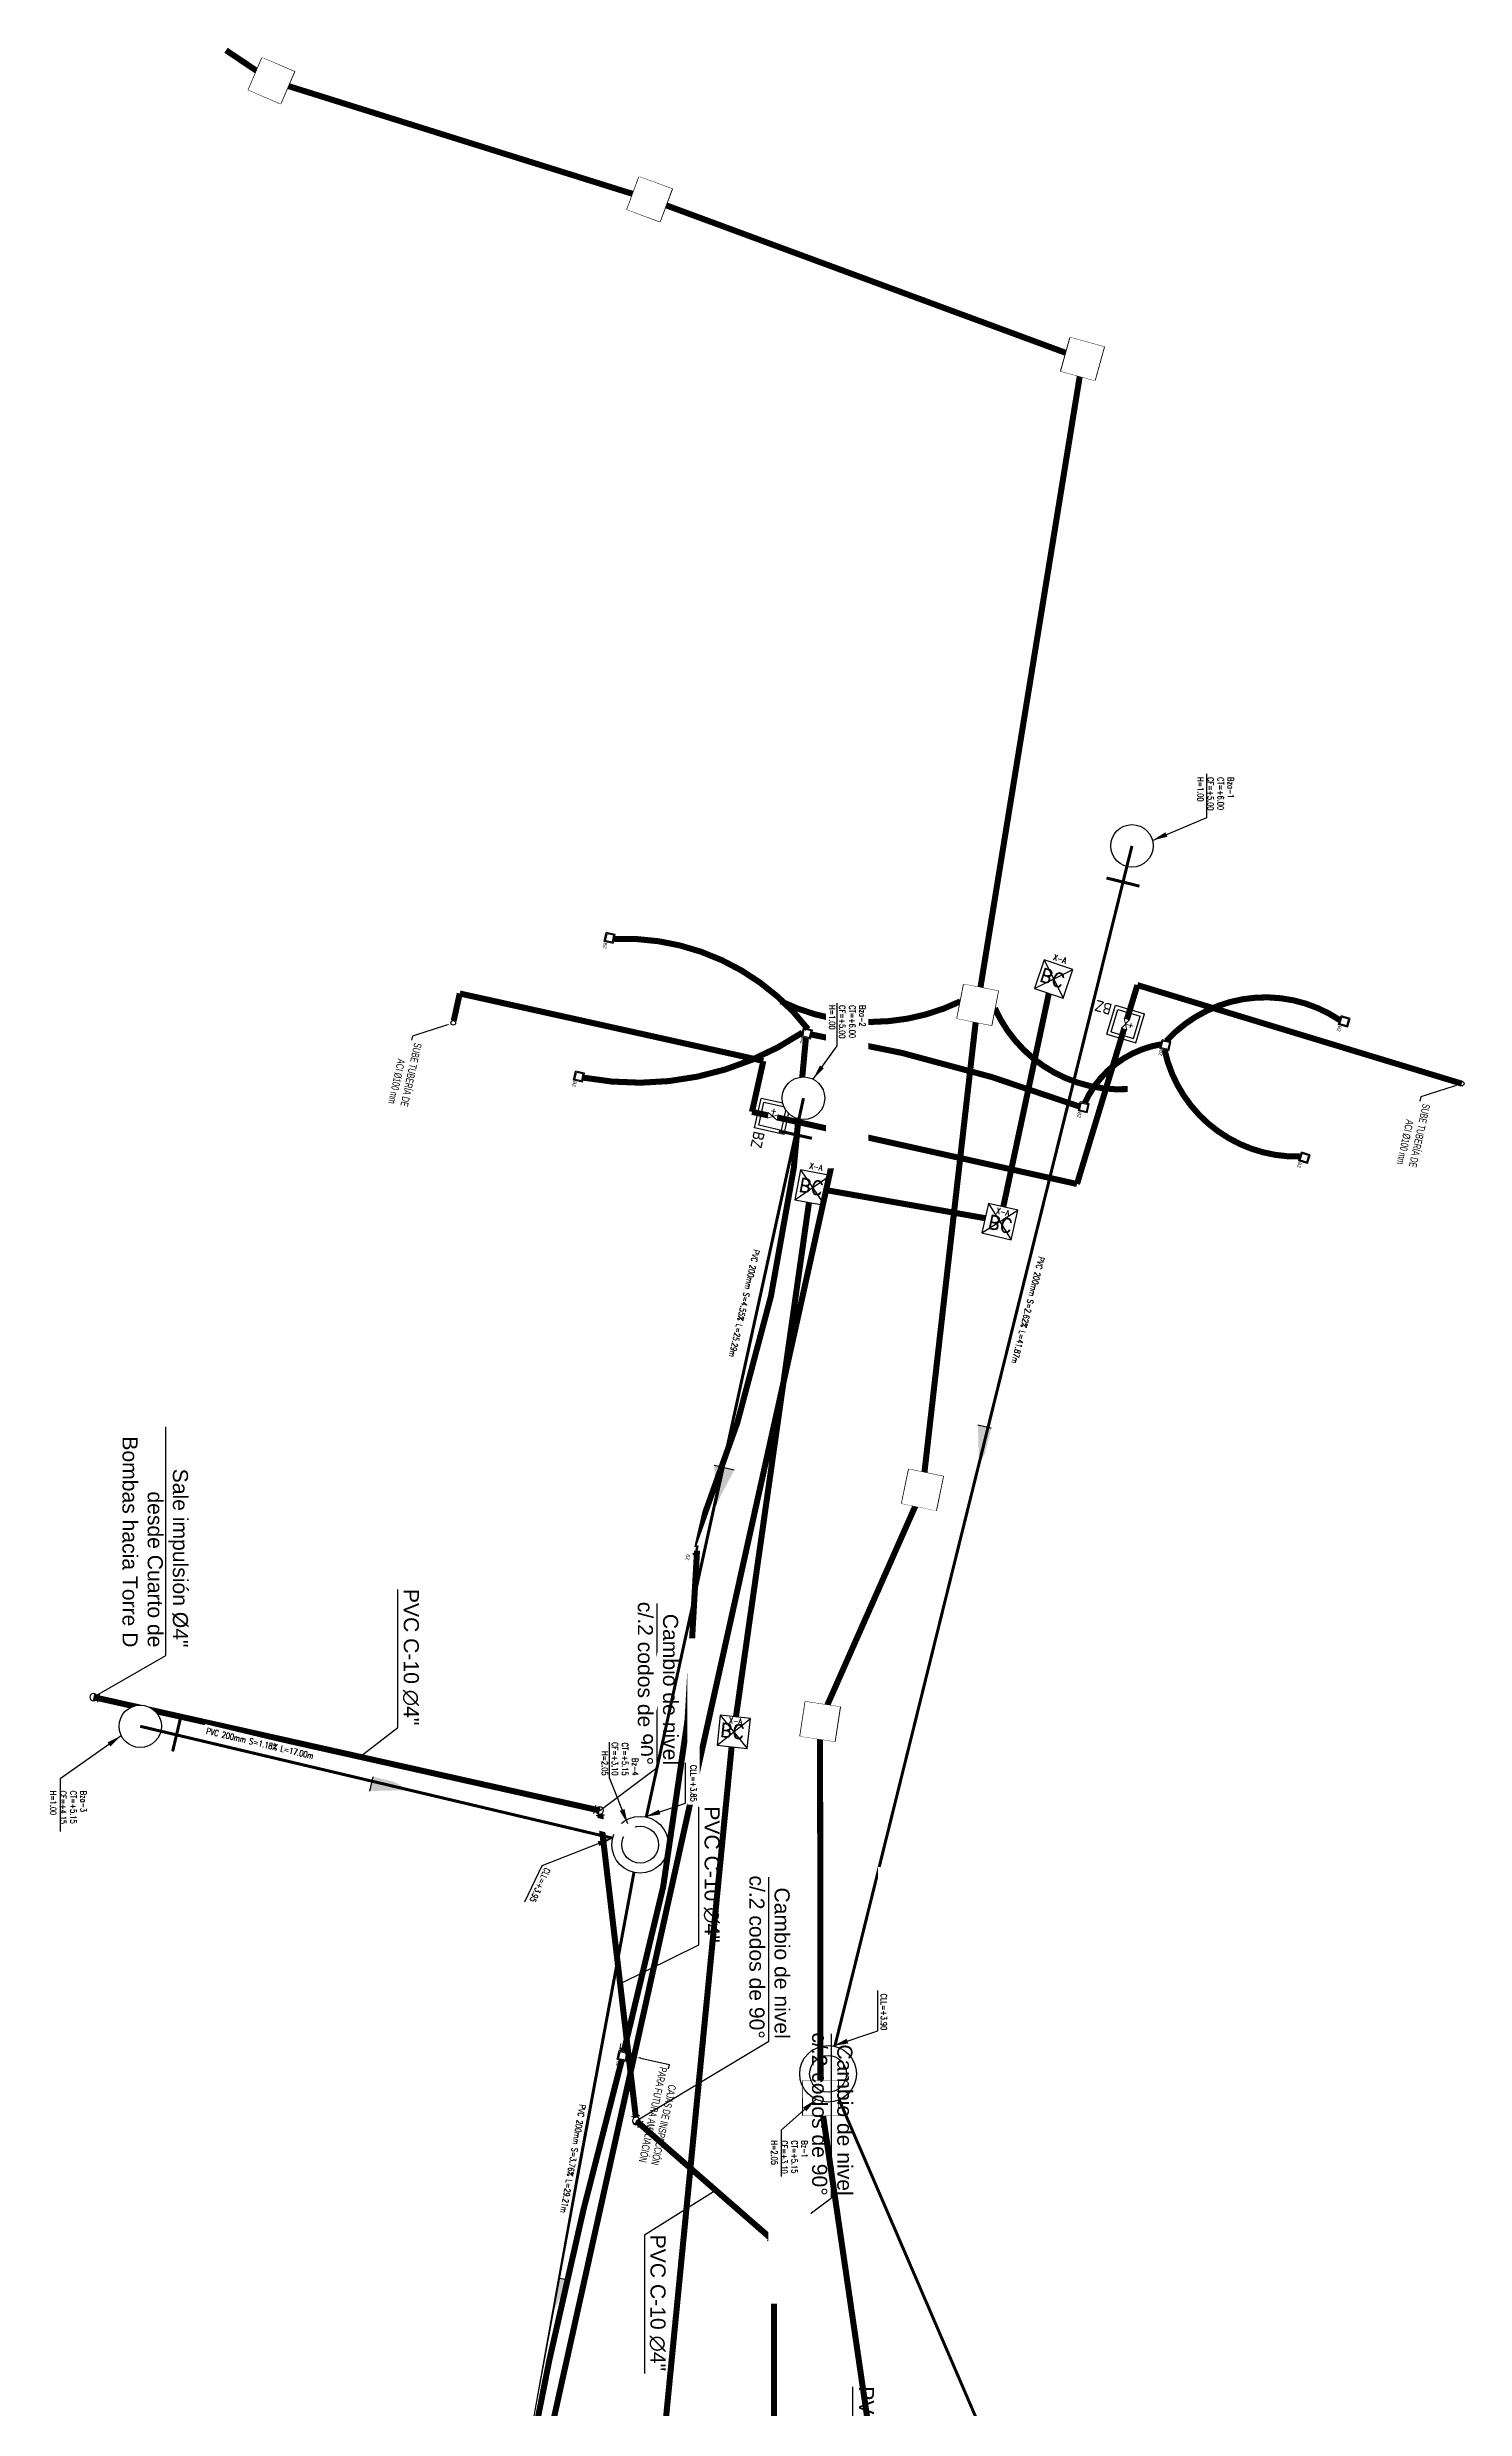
# Model space of a CAD drawing. Header units: inches. Extents: x 0 to 766, y -245 to 236.
# Drawn here: x 709.5 to 756.4, y 125.5 to 203.7 of the extents above; entities that cross this region are included whole.
import ezdxf
from ezdxf import colors
from ezdxf.entities.mleader import LeaderData, LeaderLine
from ezdxf.enums import TextEntityAlignment as Align
from ezdxf.math import Vec2, Vec3

# ---------------------------------------------------------------- set-up
doc = ezdxf.new("R2010")
doc.units = ezdxf.units.IN
doc.header["$MEASUREMENT"] = 0
doc.set_wipeout_variables(frame=1)
for name, pattern in [('DASHDOT', [1, 0.5, -0.25, 0, -0.25]), ('DASHED2', [0.375, 0.25, -0.125]), ('HIDDEN', [0.375, 0.25, -0.125]), ('TC_P10$0$HIDDEN', [0.375, 0.25, -0.125])]:
    doc.linetypes.add(name, pattern=pattern)
doc.layers.get('DEFPOINTS').update_dxf_attribs({"color": 251, "lineweight": 9})
for name, color, linetype in [('00-GTI-codo pvc', 3, 'Continuous'), ('ARQ 04.09.19', 8, 'Continuous'), ('TEXTOS-AGUA', 7, 'Continuous'), ('Xref_Red Eléctrica Proyectada$0$Red Eléctrica', 3, 'Continuous'), ('Xref_Redes Externas de desagüe$0$Ref-Red de Alc$0$X-DIM', 40, 'Continuous'), ('Xref_Redes Externas de desagüe$0$Xref alcantarillado. colector', 6, 'Continuous')]:
    doc.layers.add(name, color=color, linetype=linetype)
for name, color, linetype, lineweight in [('00-GTI-red de agua', 4, 'DASHDOT', 30), ('000 SOS 911 - ACCESORIOS ACI', 3, 'Continuous', 20), ('000 SOS 911 EQUIPOS', 5, 'Continuous', 25), ('000 SOS 911 IE-Alarmas Contra Incendio', 100, 'CONTRA_FUEGO', 25), ('000 SOS 911 Membrete', 255, 'Continuous', 18), ('000 SOS 911 TEXTOS ACI', 7, 'Continuous', 9), ('000 SOS 911 TUB. ENTERRADA  ACI', 5, 'DASHED2', 25), ('000 SOS 911 TUBERIA ACI', 1, 'Continuous', 25), ('A_Texto', 3, 'Continuous', 25), ('MQ.RECORRIDO DUCTO COMUN.', 30, 'HIDDEN', 40), ('MQ.TEXTOS GENERALES', 251, 'Continuous', 9)]:
    doc.layers.add(name, color=color, linetype=linetype, lineweight=lineweight)
doc.styles.add('ARIAL', font='arial.ttf')
doc.styles.add('MtXpl_Arial_Narrow', font='ARIALN.TTF')
doc.styles.add('PIPE', font='ARIALN.TTF', dxfattribs={"width": 0.8})
doc.styles.add('ROMAND', font='romand.shx', dxfattribs={"width": 0.8})
doc.styles.add('ROMANS', font='romans.shx', dxfattribs={"width": 0.8})
doc.styles.get("Standard").update_dxf_attribs({"font": 'arial.ttf'})
doc.styles.add('Xref_Redes Externas de desagüe$0$Ref-Red de Alc$0$GMI-texto', font='ROMANS', dxfattribs={"width": 0.75})
doc.styles.add('Xref_Redes Externas de desagüe$0$ROMANS', font='romans.shx', dxfattribs={"width": 0.8})
doc.linetypes.add('CONTRA_FUEGO', pattern='A,0.9,-0.15,["ACI",Standard,S=0.08,R=0,X=-0.08,Y=-0.03],-0.2', length=1.25)
doc.dimstyles.new('SEGURIDAD_COTA MUROS_100', dxfattribs={"dimtxt": 0.11, "dimasz": 0.075, "dimexe": 0.18, "dimexo": 0.06, "dimgap": 0.02, "dimtad": 1, "dimzin": 4, "dimdsep": 46, "dimtxsty": 'ARIAL', "dimblk": 'OPEN90', "dimcen": 0.09, "dimdle": 0.1, "dimclrd": 7, "dimclre": 7, "dimclrt": 7, "dimadec": 0, "dimazin": 0, "dimtfac": 1, "dimtix": 1, "dimtofl": 0, "dimtmove": 2, "dimatfit": 2, "dimldrblk": 'OPEN90', "dimfxl": 0.3, "dimtolj": 1, "dimtzin": 0, "dimlwd": 9, "dimlwe": 9, "dimarcsym": 0})
doc.dimstyles.new('Xref_Redes Externas de desagüe$0$Ref-Red de Alc$0$GMI-Dim Style-Arch SC', dxfattribs={"dimscale": 0, "dimtxt": 2.5, "dimasz": 2.5, "dimexe": 1.5, "dimexo": 1, "dimgap": 1.25, "dimtad": 1, "dimtih": 1, "dimtoh": 1, "dimzin": 1, "dimdsep": 46, "dimtxsty": 'Xref_Redes Externas de desagüe$0$Ref-Red de Alc$0$GMI-texto', "dimcen": 0.09, "dimclrd": 256, "dimclre": 256, "dimclrt": 7, "dimazin": 0, "dimtfac": 1, "dimtix": 1, "dimtmove": 0, "dimatfit": 3, "dimfxl": 1, "dimtolj": 1, "dimarcsym": 0})

# ---------------------------------------------------------------- blocks, each defined once
blk = doc.blocks.new('Xref_Red Eléctrica Proyectada')
at = {"layer": 'Xref_Red Eléctrica Proyectada$0$Red Eléctrica', "const_width": 0.2, "elevation": 0.778}
for points in [[(227162.749, 8188205.371), (227150.227, 8188209.291), (227148.726, 8188210.3)], [(227171.787, 8188162.651), (227173.615, 8188178.709), (227177.088, 8188200.08), (227162.749, 8188205.371)], [(227168.396, 8188154.985), (227171.787, 8188162.651)], [(227168.412, 8188142.518), (227168.396, 8188154.985)], [(227172.027, 8188117.789), (227168.412, 8188142.518)]]:
    blk.add_lwpolyline(points, dxfattribs=at)
at = {"layer": 'Xref_Red Eléctrica Proyectada$0$Red Eléctrica'}
for points in [[(227149.924, 8188210.053), (227150.989, 8188209.594), (227150.53, 8188208.528), (227149.465, 8188208.988)], [(227171.337, 8188163.337), (227172.473, 8188163.101), (227172.237, 8188161.965), (227171.101, 8188162.201)]]:
    blk.add_lwpolyline(points, close=True, dxfattribs=at)
at = {"layer": 'Xref_Red Eléctrica Proyectada$0$Red Eléctrica', "elevation": 0.778}
for points in [[(227162.406, 8188206.115), (227163.494, 8188205.714), (227163.093, 8188204.626), (227162.004, 8188205.027)], [(227176.684, 8188200.794), (227177.802, 8188200.485), (227177.493, 8188199.367), (227176.375, 8188199.676)], [(227173.159, 8188179.39), (227174.297, 8188179.165), (227174.072, 8188178.027), (227172.934, 8188178.252)], [(227167.91, 8188155.645), (227169.057, 8188155.472), (227168.883, 8188154.325), (227167.736, 8188154.499)], [(227167.834, 8188143.101), (227168.994, 8188143.096), (227168.989, 8188141.936), (227167.829, 8188141.941)]]:
    blk.add_lwpolyline(points, close=True, dxfattribs=at)
at = {"layer": 'Xref_Red Eléctrica Proyectada$0$Red Eléctrica', "const_width": 0.2, "elevation": 0.778}
for points in [[(227173.046, 8188178.821, -0.229323), (227167.099, 8188178.821, 6.18126)], [(227174.184, 8188178.596, 0.310878), (227178.583, 8188175.916, 0.486609)]]:
    blk.add_lwpolyline(points, format="xyb", dxfattribs=at)
for points in [[(227149.465, 8188208.988), (227150.53, 8188208.528), (227150.989, 8188209.594), (227149.924, 8188210.053)], [(227171.337, 8188163.337), (227172.473, 8188163.101), (227172.237, 8188161.965), (227171.101, 8188162.201)]]:
    blk.add_wipeout(points).dxf.layer = 'Xref_Red Eléctrica Proyectada$0$Red Eléctrica'
for points in [[(227162.004, 8188205.027), (227162.406, 8188206.115), (227163.494, 8188205.714), (227163.093, 8188204.626)], [(227176.684, 8188200.794), (227177.802, 8188200.485), (227177.493, 8188199.367), (227176.375, 8188199.676)], [(227173.159, 8188179.39), (227174.297, 8188179.165), (227174.072, 8188178.027), (227172.934, 8188178.252)], [(227167.91, 8188155.645), (227169.057, 8188155.472), (227168.883, 8188154.325), (227167.736, 8188154.499)], [(227167.834, 8188143.101), (227168.994, 8188143.096), (227168.989, 8188141.936), (227167.829, 8188141.941)]]:
    blk.add_wipeout(points).translate(0, 0, 0.778).dxf.layer = 'Xref_Red Eléctrica Proyectada$0$Red Eléctrica'
blk = doc.blocks.new('_Open90')
at = {"color": 0, "linetype": 'ByBlock', "lineweight": -2}
for p, q in [((0, 0), (-1, 0)), ((-0.5, 0.5), (0, 0)), ((0, 0), (-0.5, -0.5))]:
    blk.add_line(p, q, dxfattribs=at)
blk = doc.blocks.new('*D309')
at = {"layer": '000 SOS 911 IE-Alarmas Contra Incendio', "color": 7, "lineweight": 9, "transparency": 16777216}
for p, q in [((24.841, 56.597), (25.026, 56.556)), ((24.899, 56.818), (24.866, 56.668)), ((24.907, 56.893), (25.091, 56.852))]:
    blk.add_line(p, q, dxfattribs=at)
at = {"layer": 'DEFPOINTS', "color": 0, "transparency": 16777216}
for p in [(24.782, 56.61, 0), (24.848, 56.906, 0), (24.85, 56.595)]:
    blk.add_point(p, dxfattribs=at)
at = {"layer": '000 SOS 911 IE-Alarmas Contra Incendio', "color": 7, "lineweight": 9, "transparency": 16777216}
for p, xscale, yscale, zscale, rotation in [((24.85, 56.595), 0.075, 0.075, 0.075, 257.5037645918297), ((24.916, 56.891), 0.07500000000000001, 0.07500000000000001, 0.07500000000000001, 77.50376459182968)]:
    blk.add_blockref('_Open90', p, dxfattribs=dict(at, xscale=xscale, yscale=yscale, zscale=zscale, rotation=rotation))
at = {"layer": '000 SOS 911 IE-Alarmas Contra Incendio', "color": 7, "transparency": 16777216, "insert": (24.809, 56.759), "char_height": 0.11, "attachment_point": 5, "rotation": 77.50376, "style": 'ARIAL'}
blk.add_mtext('\\A1;.30', dxfattribs=at)
blk = doc.blocks.new('*D310')
at = {"layer": '000 SOS 911 IE-Alarmas Contra Incendio', "color": 7, "lineweight": 9, "transparency": 16777216}
for p, q in [((24.565, 57.03), (24.605, 57.21)), ((24.861, 56.965), (24.901, 57.144)), ((24.789, 56.985), (24.639, 57.018))]:
    blk.add_line(p, q, dxfattribs=at)
at = {"layer": 'DEFPOINTS', "color": 0, "transparency": 16777216}
for p in [(24.552, 56.972, 0), (24.566, 57.034), (24.848, 56.906, 0)]:
    blk.add_point(p, dxfattribs=at)
at = {"layer": '000 SOS 911 IE-Alarmas Contra Incendio', "color": 7, "lineweight": 9, "transparency": 16777216, "xscale": 0.075, "yscale": 0.075, "zscale": 0.075}
for p, rotation in [((24.566, 57.034), 167.5037645918297), ((24.862, 56.969), 347.5037645918297)]:
    blk.add_blockref('_Open90', p, dxfattribs=dict(at, rotation=rotation))
at = {"layer": '000 SOS 911 IE-Alarmas Contra Incendio', "color": 7, "transparency": 16777216, "insert": (24.73, 57.076), "char_height": 0.11, "attachment_point": 5, "rotation": 347.50376, "style": 'ARIAL'}
blk.add_mtext('\\A1;.30', dxfattribs=at)
blk = doc.blocks.new('01')
at = {"layer": '000 SOS 911 IE-Alarmas Contra Incendio', "color": 6, "linetype": 'Continuous'}
for p, q in [((763.415, -217.109), (762.974, -217.109)), ((762.974, -217.109), (762.974, -217.55)), ((763.365, -217.159), (763.024, -217.159)), ((763.024, -217.159), (763.024, -217.5)), ((763.365, -217.159), (763.365, -217.5)), ((763.415, -217.109), (763.415, -217.55)), ((763.415, -217.55), (762.974, -217.55)), ((763.365, -217.5), (763.024, -217.5))]:
    blk.add_line(p, q, dxfattribs=at)
at = {"layer": '000 SOS 911 IE-Alarmas Contra Incendio', "color": 6, "linetype": 'Continuous', "style": 'MtXpl_Arial_Narrow'}
blk.add_text('BZ', height=0.1634, dxfattribs=at).set_placement((763.455, -217.552))
blk = doc.blocks.new('12')
at = {"layer": '000 SOS 911 - ACCESORIOS ACI'}
for p, q in [((1614.571, 3414.289), (1614.571, 3414.471)), ((1614.93, 3414.471), (1614.592, 3414.288)), ((1614.592, 3414.288), (1614.592, 3414.47)), ((1614.592, 3414.47), (1614.931, 3414.289)), ((1614.761, 3414.38), (1614.761, 3414.632)), ((1614.931, 3414.289), (1614.93, 3414.471)), ((1614.951, 3414.289), (1614.95, 3414.471))]:
    blk.add_line(p, q, dxfattribs=at)
blk.add_lwpolyline([(1614.686, 3414.557), (1614.836, 3414.557)], dxfattribs=at)
blk = doc.blocks.new('BUZON DE COMUNICACIONES')
at = {"layer": 'ARQ 04.09.19', "color": 3}
for points, elevation in [([(226563.667, 8188192.753), (226562.718, 8188193.068), (226562.402, 8188192.12), (226563.351, 8188191.804), (226563.667, 8188192.753)], -0.778), ([(226555.635, 8188185.934), (226554.652, 8188186.116), (226554.47, 8188185.133), (226555.453, 8188184.951), (226555.635, 8188185.934)], 0), ([(226561.856, 8188184.783), (226560.882, 8188185.007), (226560.658, 8188184.033), (226561.632, 8188183.808), (226561.856, 8188184.783)], 0), ([(226552.994, 8188167.965), (226551.999, 8188168.069), (226551.895, 8188167.074), (226552.89, 8188166.97), (226552.994, 8188167.965)], 0)]:
    blk.add_lwpolyline(points, dxfattribs=dict(at, elevation=elevation))
at = {"layer": 'ARQ 04.09.19', "color": 7}
for points, elevation in [([(226562.402, 8188192.12), (226563.667, 8188192.753)], -0.778), ([(226562.718, 8188193.068), (226563.351, 8188191.804)], -0.778), ([(226554.47, 8188185.133), (226555.635, 8188185.934)], 0), ([(226554.652, 8188186.116), (226555.453, 8188184.951)], 0), ([(226560.658, 8188184.033), (226561.856, 8188184.783)], 0), ([(226560.882, 8188185.007), (226561.632, 8188183.808)], 0), ([(226551.895, 8188167.074), (226552.994, 8188167.965)], 0), ([(226551.999, 8188168.069), (226552.89, 8188166.97)], 0)]:
    blk.add_lwpolyline(points, dxfattribs=dict(at, elevation=elevation))
at = {"layer": 'MQ.RECORRIDO DUCTO COMUN.', "color": 30, "linetype": 'DASHDOT', "ltscale": 0.8, "true_color": 0xf8991e, "const_width": 0.2, "elevation": 0}
for points in [[(226561.369, 8188184.895), (226562.877, 8188191.962)], [(226555.544, 8188185.442), (226560.77, 8188184.52)], [(226552.516, 8188168.014), (226554.936, 8188185.046)], [(226552.373, 8188167.024), (226549.188, 8188134.466)]]:
    blk.add_lwpolyline(points, dxfattribs=at)
at = {"layer": 'A_Texto', "color": 10, "style": 'ROMAND'}
for rotation, p in [(341.6098, (226562.996, 8188192.474, -0.867)), (349.4959, (226555.009, 8188185.565, -0.089)), (347.04602, (226561.273, 8188184.327, -0.089)), (354.02883, (226552.399, 8188167.548, -0.089))]:
    blk.add_text('BC', height=0.4688, rotation=rotation, dxfattribs=at).set_placement(p, align=Align.MIDDLE)
at = {"layer": 'MQ.TEXTOS GENERALES', "style": 'ROMANS', "width": 0.7}
for rotation, p in [(341.6098, (226563.036, 8188193.17, -0.778)), (349.4959, (226554.953, 8188186.261, 0)), (347.04602, (226561.145, 8188184.778, 0)), (354.02883, (226552.288, 8188167.908, 0))]:
    blk.add_text('X-A', height=0.1953, rotation=rotation, dxfattribs=at).set_placement(p, align=Align.MIDDLE_LEFT)
blk = doc.blocks.new('codo pvc - 0.50in (caja val)')
at = {"layer": '00-GTI-codo pvc', "linetype": 'Continuous'}
blk.add_line((0.052, 0.063), (-0.052, 0.063), dxfattribs=at)
blk.add_circle((0, 0), 0.0475, dxfattribs=at)
blk = doc.blocks.new('red ext agua torre D')
at = {"layer": '00-GTI-red de agua', "color": 5, "ltscale": 0.35, "const_width": 0.2, "elevation": 0}
for points in [[(226531.24, 8188168.668), (226548.003, 8188164.916)], [(226548.018, 8188164.792), (226549.198, 8188154.765)], [(226549.213, 8188154.641), (226553.773, 8188150.665)], [(226553.773, 8188150.54), (226553.773, 8188129.139)], [(226553.773, 8188129.014), (226549.18, 8188118.594), (226552.127, 8188117.324)]]:
    blk.add_lwpolyline(points, dxfattribs=at)
at = {"layer": 'TEXTOS-AGUA', "elevation": 0}
for points in [[(226531.348, 8188168.73), (226533.64, 8188170.043), (226533.64, 8188177.62)], [(226540.056, 8188166.695), (226541.319, 8188167.661), (226541.319, 8188172.236)], [(226548.003, 8188164.916), (226549.907, 8188166.345), (226549.907, 8188171.773)], [(226548.665, 8188159.184), (226551.28, 8188160.466), (226551.28, 8188165.041)], [(226553.773, 8188150.665), (226555.677, 8188152.094), (226555.677, 8188157.522)], [(226551.863, 8188152.346), (226549.489, 8188150.862), (226549.489, 8188146.287)], [(226553.773, 8188139.989), (226556.388, 8188141.271), (226556.388, 8188145.846)], [(226553.773, 8188129.014), (226555.677, 8188130.443), (226555.677, 8188135.871)], [(226551.436, 8188123.859), (226548.781, 8188125.743), (226548.781, 8188130.318)], [(226552.127, 8188117.324), (226548.031, 8188114.825), (226548.031, 8188109.325)]]:
    blk.add_lwpolyline(points, dxfattribs=at)
at = {"layer": 'TEXTOS-AGUA'}
blk.add_lwpolyline([(226549.213, 8188154.641), (226553.599, 8188157.287), (226553.599, 8188162.715)], dxfattribs=at)
at = {"layer": '00-GTI-codo pvc', "color": 3}
for p, xscale, yscale, zscale, rotation in [((226531.24, 8188168.668), -2.628915230386112, 2.628915230386111, 2.628915230386112, 257.3863179620788), ((226548.003, 8188164.916), -2.628915230386112, 2.628915230386111, 2.628915230386112, 77.38631796207876), ((226548.003, 8188164.916, 0), -2.628915230386113, 2.628915230386112, 2.628915230386112, 186.7164214221829), ((226549.213, 8188154.641, 0), -2.628915230386113, 2.628915230386113, 2.628915230386112, 228.9158842991321), ((226549.213, 8188154.641, 0), -2.628915230386113, 2.628915230386112, 2.628915230386112, 6.716421422182819), ((226553.773, 8188150.665), -2.628915230386113, 2.628915230386113, 2.628915230386112, 48.91588429913211), ((226553.773, 8188150.665), -2.628915230386113, 2.628915230386113, 2.628915230386112, 180.0000650294217), ((226553.773, 8188129.014, 0), 2.628915230386113, 2.628915230386113, 2.628915230386113, 155.1337310079251), ((226553.773, 8188129.014, 0), 2.628915230386113, 2.628915230386113, 2.628915230386113, 359.9999349705784)]:
    blk.add_blockref('codo pvc - 0.50in (caja val)', p, dxfattribs=dict(at, xscale=xscale, yscale=yscale, zscale=zscale, rotation=rotation))
at = {"layer": 'TEXTOS-AGUA', "char_height": 0.5, "attachment_point": 9, "rotation": 270, "style": 'ARIAL'}
for s, insert, width in [('Sale impulsión %%C4"\\Pdesde Cuarto de Bombas hacia Torre D', (226532.193, 8188170.313, 0), 7.30723), ('\\pxqr;{\\fArial|b0|i0|c0|p34;PVC C-10 ∅4"}', (226541.48, 8188167.735, 0), 4.86122), ('\\pxqr;Cambio de nivel c/.2 codos de 90°', (226549.258, 8188166.418), 5.61807), ('\\pxqr;{\\fArial|b0|i0|c0|p34;PVC C-10 ∅4"}', (226551.442, 8188160.54, 0), 4.86122), ('\\pxqr;Cambio de nivel c/.2 codos de 90°', (226552.951, 8188157.361, 0), 5.61807), ('\\pxqr;Cambio de nivel c/.2 codos de 90°', (226555.028, 8188152.168, 0), 5.61807), ('\\pxqr;{\\fArial|b0|i0|c0|p34;PVC C-10 ∅4"}', (226549.65, 8188146.361), 4.86122), ('\\pxqr;{\\fArial|b0|i0|c0|p34;PVC C-10 ∅4"}', (226556.55, 8188141.345), 4.86122), ('\\pxqr;Cambio de nivel c/.2 codos de 90°', (226555.028, 8188130.517, 0), 5.61807), ('\\pxqr;{\\fArial|b0|i0|c0|p34;PVC C-10 ∅4"}', (226548.942, 8188125.817, 0), 4.86122), ('\\pxql;Ingreso agua %%C4"\\P\\pt12;para Torre D', (226547.296, 8188108.48, 0), 6.23001)]:
    blk.add_mtext(s, dxfattribs=dict(at, insert=insert, width=width))
blk = doc.blocks.new('Xref_Redes Externas de desagüe$0$Buzoneta Proy')
at = {"color": 0}
blk.add_wipeout([(1.5, 0), (1.49, 0.2), (1.45, 0.39), (1.39, 0.57), (1.3, 0.75), (1.19, 0.91), (1.06, 1.06), (0.91, 1.19), (0.75, 1.3), (0.57, 1.39), (0.39, 1.45), (0.2, 1.49), (0, 1.5), (-0.2, 1.49), (-0.39, 1.45), (-0.57, 1.39), (-0.75, 1.3), (-0.91, 1.19), (-1.06, 1.06), (-1.19, 0.91), (-1.3, 0.75), (-1.39, 0.57), (-1.45, 0.39), (-1.49, 0.2), (-1.5, 0), (-1.49, -0.2), (-1.45, -0.39), (-1.39, -0.57), (-1.3, -0.75), (-1.19, -0.91), (-1.06, -1.06), (-0.91, -1.19), (-0.75, -1.3), (-0.57, -1.39), (-0.39, -1.45), (-0.2, -1.49), (0, -1.5), (0.2, -1.49), (0.39, -1.45), (0.57, -1.39), (0.75, -1.3), (0.91, -1.19), (1.06, -1.06), (1.19, -0.91), (1.3, -0.75), (1.39, -0.57), (1.45, -0.39), (1.49, -0.2)], dxfattribs=at)
blk.add_circle((0, 0), 1.5, dxfattribs=at)
at = {"layer": 'DEFPOINTS'}
blk.add_lwpolyline([(0, 0), (0, 0)], dxfattribs=at)
blk = doc.blocks.new('Xref_Redes Externas de desagüe$0$Buzon Proy')
at = {"color": 0}
for radius in [2, 1.3]:
    blk.add_circle((5.16, -1.53), radius, dxfattribs=at)
at = {"layer": 'DEFPOINTS'}
blk.add_lwpolyline([(0, 0), (0, 0)], dxfattribs=at)
blk = doc.blocks.new('Xref_Redes Externas de desagüe$0$Sentido de Flujo')
h = blk.add_hatch(color=0)
h.paths.add_polyline_path([(1.44, -1.3), (-1.38, -1.3), (-1.38, -2.05)])
h.paths.add_polyline_path([(1.44, -1.3), (-1.38, -0.55), (-1.38, -1.3)])
at = {"color": 0}
for p, q in [((-1.38, -0.55), (-1.38, -2.05)), ((1.44, -1.3), (-1.38, -1.3))]:
    blk.add_line(p, q, dxfattribs=at)
blk = doc.blocks.new('DyA 240312')
at = {"layer": '000 SOS 911 IE-Alarmas Contra Incendio', "color": 159, "linetype": 'TC_P10$0$HIDDEN', "true_color": 0x22346e, "const_width": 0.2, "elevation": 0, "flags": 128}
for points in [[(24.383, 93.764, -0.244929), (30.798, 90.783, 1.073373)], [(42.672, 90.393, -0.371704), (48.417, 91.076, -1.602093)], [(23.366, 89.175, 0.196846), (30.617, 90.668, -4.816667)], [(30.913, 90.602, -0.046338), (39.786, 88.221, 2.987545)], [(27.011, 73.698, 0.083602), (30.732, 90.487, -5.430335)], [(39.967, 88.337, -0.250299), (42.491, 90.278, 11.268242)], [(42.607, 90.097, 0.35992), (47.099, 86.564, 5.506784)], [(24.7, 56.939, 0.067322), (27.126, 73.517, -1.459136)], [(21.245, 41.732, -0.020659), (24.631, 56.644, -1.894101)]]:
    blk.add_lwpolyline(points, format="xyb", dxfattribs=at)
at = {"layer": '000 SOS 911 Membrete', "color": 4, "linetype": 'Continuous'}
for p, xscale, yscale, zscale, rotation in [((283.322, 573.144, 0), 0.6866556266033178, 0.6866556266033178, 0.6866556266033178, 257.503764591831), ((289.852, 569.982, 0), 0.6866556266033178, 0.6866556266033178, 0.6866556266033178, 257.503764591831), ((343.631, 549.109, 0), 0.6866556266033184, 0.6866556266033184, 0.6866556266033184, 253.107487632609), ((301.727, 569.593, 0), 0.6866556266033178, 0.6866556266033178, 0.6866556266033178, 257.503764591831), ((282.306, 568.555, 0), 0.6866556266033178, 0.6866556266033178, 0.6866556266033178, 257.503764591831), ((299.021, 567.536, 0), 0.6866556266033178, 0.6866556266033178, 0.6866556266033178, 257.503764591831), ((342.313, 544.597, 0), 0.6866556266033184, 0.6866556266033184, 0.6866556266033184, 253.107487632609), ((286.066, 552.897, 0), 0.6866556266033178, 0.6866556266033178, 0.6866556266033178, 257.503764591831)]:
    blk.add_blockref('01', p, dxfattribs=dict(at, xscale=xscale, yscale=yscale, zscale=zscale, rotation=rotation))
at = {"layer": '000 SOS 911 IE-Alarmas Contra Incendio'}
for base, p2, angle, picture, middle in [((24.566, 57.034, 0), (24.552, 56.972, 0), 347.50376, '*D310', (24.73, 57.076, 0)), ((24.85, 56.595, 0), (24.782, 56.61, 0), 257.50376, '*D309', (24.809, 56.759, 0))]:
    dim = blk.add_linear_dim(base=base, p1=(24.848, 56.906, 0), p2=p2, angle=angle, dimstyle='SEGURIDAD_COTA MUROS_100', dxfattribs=at)
    dim.commit()
    dim.dimension.update_dxf_attribs({"geometry": picture, "text_midpoint": middle})
at = {"layer": '000 SOS 911 TEXTOS ACI'}
ml = blk.add_multileader_mtext('Standard', dxfattribs=at)
ml.set_content('{\\H1.66667x;CAJAS DE INSPECCIÓN PARA FUTURA AMPLIACIÓN}', color=256, style='PIPE')
ml.set_leader_properties(color=7)
ml.build(insert=Vec2(0, 0))
ml.multileader.update_dxf_attribs({"text_left_attachment_type": 2, "text_right_attachment_type": 2, "dogleg_length": 2, "arrow_head_size": 0.15})
ctx = ml.context
ctx.base_point, ctx.char_height, ctx.arrow_head_size, ctx.landing_gap_size, ctx.plane_origin, ctx.plane_x_axis, ctx.plane_y_axis = Vec3(26.169, 56.373, 0.778), 0.15, 0.15, 0.15, Vec3(25.901, 51.463, 0.778), Vec3(-0.216375, -0.97631), Vec3(0.97631, -0.216375)
ctx.left_attachment, ctx.right_attachment, ctx.text_align_type = 2, 2, 2
notes = []
notes.append((ctx, [(1, (1, 1, 0), (26.2, 56.516, 0.778), (-0.216375, -0.97631), 0.146, [(0, [(25.121, 56.755, 0.778)], 0, [])])]))
ctx.mtext.insert, ctx.mtext.text_direction, ctx.mtext.rotation, ctx.mtext.width, ctx.mtext.defined_height, ctx.mtext.alignment, ctx.mtext.flow_direction = Vec3(25.849, 53.16, 0.778), Vec3(-0.216375, -0.97631), 4.494289, 3.10575, 0.558, 3, 5
ctx.mtext.has_bg_fill, ctx.mtext.bg_color, ctx.mtext.bg_scale_factor, ctx.mtext.bg_transparency, ctx.mtext.use_window_bg_color = 1, -1073741824, 2, 0, 1
for ctx, leaders in notes:
    for number, flags, end, landing, length, lines in leaders:
        leader = LeaderData()
        leader.index, (leader.has_last_leader_line, leader.has_dogleg_vector, leader.attachment_direction) = number, flags
        leader.last_leader_point, leader.dogleg_vector, leader.dogleg_length = Vec3(end), Vec3(landing), length
        for number, points, colour, breaks in lines:
            line = LeaderLine()
            line.index, line.vertices, line.color, line.breaks = number, Vec3.list(points), colors.encode_raw_color(colour), breaks
            leader.lines.append(line)
        ctx.leaders.append(leader)
at = {"layer": '000 SOS 911 Membrete', "color": 4, "linetype": 'Continuous', "xscale": 0.6866556266033178, "yscale": 0.6866556266033178, "zscale": 0.6866556266033178, "rotation": 257.503764591831}
blk.add_blockref('01', (283.755, 536.138, 0), dxfattribs=at)
blk = doc.blocks.new('ACI 240312')
at = {"layer": '000 SOS 911 TUB. ENTERRADA  ACI', "color": 1, "lineweight": 30, "const_width": 0.2, "elevation": 0}
for points in [[(31.728, 76.706), (31.385, 75.577)], [(42.47, 73.444), (31.728, 76.706)], [(9.29, 76.428), (19.342, 74.196)], [(31.287, 75.253), (29.729, 70.123)], [(19.342, 74.196), (18.967, 72.51)], [(10.618, 21.214), (21.853, 71.87)], [(18.967, 72.51), (19.485, 72.395)], [(19.815, 72.322), (21.853, 71.87)], [(21.853, 71.872), (29.729, 70.123)]]:
    blk.add_lwpolyline(points, dxfattribs=at)
at = {"layer": '000 SOS 911 TUBERIA ACI', "ltscale": 0.1}
for centre in [(9.074, 75.455, 0), (42.47, 73.444, 0)]:
    blk.add_circle(centre, 0.075, dxfattribs=at)
at = {"layer": '000 SOS 911 Membrete', "color": 1, "linetype": 'Continuous', "xscale": 2.269662975122643, "yscale": 2.269662975122643, "zscale": 2.269662975122643}
for p, rotation in [((1551.953, -889.746, 0), 163.4909907365142), ((876.034, 1656.787, 0), 257.503764591831)]:
    blk.add_blockref('01', p, dxfattribs=dict(at, rotation=rotation))
at = {"layer": '000 SOS 911 TUB. ENTERRADA  ACI'}
for p, rotation in [((-2782.431, 2594.971, 0), 253.4683571579006), ((-2296.825, -2910.826, 0), 347.4811310132175)]:
    blk.add_blockref('12', p, dxfattribs=dict(at, rotation=rotation))
at = {"layer": '000 SOS 911 TEXTOS ACI'}
ml = blk.add_multileader_mtext('Standard', dxfattribs=at)
ml.set_content('{\\H1.66667x;SUBE TUBERÍA DE ACI %%C100 mm} ', color=256, style='PIPE')
ml.set_leader_properties(color=7)
ml.build(insert=Vec2(0, 0))
ml.multileader.update_dxf_attribs({"text_left_attachment_type": 2, "text_right_attachment_type": 2, "dogleg_length": 2, "arrow_head_size": 0.15})
ctx = ml.context
ctx.base_point, ctx.char_height, ctx.arrow_head_size, ctx.landing_gap_size, ctx.plane_origin, ctx.plane_x_axis, ctx.plane_y_axis = Vec3(7.69, 74.877, 0), 0.15, 0.15, 0.15, Vec3(5.856, 70.315, 0), Vec3(-0.216761, -0.976225), Vec3(0.976225, -0.216761)
ctx.left_attachment, ctx.right_attachment, ctx.text_align_type = 2, 2, 2
notes = []
notes.append((ctx, [(1, (1, 1, 0), (7.722, 75.02, 0), (-0.216761, -0.976225), 0.146, [(0, [(8.963, 75.418, 0)], 0, [])])]))
ctx.mtext.insert, ctx.mtext.text_direction, ctx.mtext.rotation, ctx.mtext.width, ctx.mtext.defined_height, ctx.mtext.alignment, ctx.mtext.flow_direction = Vec3(7.566, 72.662, 0), Vec3(-0.216761, -0.976225), 4.493893, 2.33051, 0.558, 3, 5
ctx.mtext.has_bg_fill, ctx.mtext.bg_color, ctx.mtext.bg_scale_factor, ctx.mtext.bg_transparency, ctx.mtext.use_window_bg_color = 1, -1073741824, 2, 0, 1
ml = blk.add_multileader_mtext('Standard', dxfattribs=at)
ml.set_content('{\\H1.66667x;SUBE TUBERÍA DE ACI %%C100 mm} ', color=256, style='PIPE')
ml.set_leader_properties(color=7)
ml.build(insert=Vec2(0, 0))
ml.multileader.update_dxf_attribs({"text_left_attachment_type": 2, "text_right_attachment_type": 2, "dogleg_length": 2, "arrow_head_size": 0.15})
ctx = ml.context
ctx.base_point, ctx.char_height, ctx.arrow_head_size, ctx.landing_gap_size, ctx.plane_origin, ctx.plane_x_axis, ctx.plane_y_axis = Vec3(41.086, 72.866, 0), 0.15, 0.15, 0.15, Vec3(39.252, 68.304, 0), Vec3(-0.216761, -0.976225), Vec3(0.976225, -0.216761)
ctx.left_attachment, ctx.right_attachment, ctx.text_align_type = 2, 2, 2
notes.append((ctx, [(1, (1, 1, 0), (41.118, 73.009, 0), (-0.216761, -0.976225), 0.146, [(0, [(42.359, 73.407, 0)], 0, [])])]))
ctx.mtext.insert, ctx.mtext.text_direction, ctx.mtext.rotation, ctx.mtext.width, ctx.mtext.defined_height, ctx.mtext.alignment, ctx.mtext.flow_direction = Vec3(40.962, 70.651, 0), Vec3(-0.216761, -0.976225), 4.493893, 2.33051, 0.558, 3, 5
ctx.mtext.has_bg_fill, ctx.mtext.bg_color, ctx.mtext.bg_scale_factor, ctx.mtext.bg_transparency, ctx.mtext.use_window_bg_color = 1, -1073741824, 2, 0, 1
for ctx, leaders in notes:
    for number, flags, end, landing, length, lines in leaders:
        leader = LeaderData()
        leader.index, (leader.has_last_leader_line, leader.has_dogleg_vector, leader.attachment_direction) = number, flags
        leader.last_leader_point, leader.dogleg_vector, leader.dogleg_length = Vec3(end), Vec3(landing), length
        for number, points, colour, breaks in lines:
            line = LeaderLine()
            line.index, line.vertices, line.color, line.breaks = number, Vec3.list(points), colors.encode_raw_color(colour), breaks
            leader.lines.append(line)
        ctx.leaders.append(leader)
at = {"layer": '000 SOS 911 TUB. ENTERRADA  ACI', "color": 1, "lineweight": 30, "const_width": 0.2, "elevation": 0}
blk.add_lwpolyline([(9.09, 75.528), (9.29, 76.428)], dxfattribs=at)
blk = doc.blocks.new('Xref_Redes Externas de desagüe 240323')
at = {"layer": 'Xref_Redes Externas de desagüe$0$Xref alcantarillado. colector', "color": 40, "const_width": 0.1}
blk.add_lwpolyline([(227162.234, 8188149.994), (227157.243, 8188123.118)], dxfattribs=at)
at = {"layer": 'Xref_Redes Externas de desagüe$0$Xref alcantarillado. colector', "color": 40, "xscale": 0.4687499984727788, "yscale": 0.4687499984727788, "zscale": 0.4687499984727788}
for p in [(227178.725, 8188183.967, 0.778), (227167.847, 8188175.615), (227145.886, 8188154.827)]:
    blk.add_blockref('Xref_Redes Externas de desagüe$0$Buzoneta Proy', p, dxfattribs=at)
at = {"layer": 'Xref_Redes Externas de desagüe$0$Xref alcantarillado. colector', "color": 40}
for name, p, xscale, yscale, zscale, rotation in [('Xref_Redes Externas de desagüe$0$Sentido de Flujo', (227174.377, 8188163.978), 0.4499999999999999, 0.4499999999999999, 0.4499999999999999, 256.3999630036622), ('Xref_Redes Externas de desagüe$0$Sentido de Flujo', (227165.66, 8188162.647), 0.45, 0.45, 0.45, 257.3949164648942), ('Xref_Redes Externas de desagüe$0$Sentido de Flujo', (227154.296, 8188153.437), 0.45, 0.45, 0.45, 346.6808835869317), ('Xref_Redes Externas de desagüe$0$Buzon Proy', (227163.155, 8188153.328), 0.4687499984727788, 0.4687499984727788, 0.4687499984727788, 270), ('Xref_Redes Externas de desagüe$0$Buzon Proy', (227169.378, 8188145.745), 0.4687499984727788, 0.4687499984727788, 0.4687499984727788, 270), ('Xref_Redes Externas de desagüe$0$Sentido de Flujo', (227160.2, 8188135.84), 0.4500000000000008, 0.4500000000000008, 0.4500000000000008, 259.4807175524191)]:
    blk.add_blockref(name, p, dxfattribs=dict(at, xscale=xscale, yscale=yscale, zscale=zscale, rotation=rotation))
at = {"char_height": 0.2, "attachment_point": 1, "style": 'Xref_Redes Externas de desagüe$0$ROMANS', "bg_fill": 2}
for s, width, heights, insert, rotation in [('Bza-1\\PCT=+6.00\\PCF=+5.00\\PH=1.00', 5.30517, [4.407], (227182.095, 8188186.242, 1.556), 270), ('Bza-3\\PCT=+5.15\\PCF=+4.15\\PH=1.00', 5.30517, [4.407], (227144.104, 8188152.696, 0), 270), ('Bz-1\\PCT=+5.15\\PCF=+3.10\\PH=2.05', 5.30517, [4.407], (227167.982, 8188141.122, 0), 270), ('PVC 200mm S=4.27% L=35.61m', 7766385.50913, [0], (227173.211, 8188133.767, 0.778), 294.27405)]:
    blk.add_mtext_dynamic_manual_height_columns(s, width=width, gutter_width=1, heights=heights, dxfattribs=dict(at, insert=insert, rotation=rotation))
at = {"layer": 'Xref_Redes Externas de desagüe$0$Xref alcantarillado. colector', "color": 40, "const_width": 0.1, "elevation": 0.778}
for points in [[(227178.973, 8188182.634), (227177.883, 8188182.904)], [(227169.03, 8188142.465), (227182.374, 8188111.48)]]:
    blk.add_lwpolyline(points, dxfattribs=at)
at = {"layer": 'Xref_Redes Externas de desagüe$0$Xref alcantarillado. colector', "color": 40, "const_width": 0.1}
for points in [[(227167.847, 8188175.615), (227162.641, 8188151.824)], [(227168.126, 8188174.288), (227167.03, 8188174.533)], [(227147.216, 8188155.089), (227146.957, 8188153.997)], [(227145.886, 8188154.827), (227161.524, 8188151.125)]]:
    blk.add_lwpolyline(points, dxfattribs=at)
at = {"char_height": 0.2, "attachment_point": 1, "style": 'Xref_Redes Externas de desagüe$0$ROMANS', "bg_fill": 2}
for s, width, heights, insert, rotation in [('Bza-2\\PCT=+6.00\\PCF=+5.00\\PH=1.00', 5.30517, [4.407], (227169.898, 8188178.695, 0), 270), ('PVC 200mm S=2.62% L=41.87m', 15.21911, [0], (227175.833, 8188170.338, 0.778), 255.5706), ('CLL=+3.95', 5.30517, [1.087], (227159.473, 8188150.079, 0.778), 244.76377), ('PVC 200mm S=3.76% L=29.21m', 14.68783, [0], (227160.635, 8188142.29, 1.556), 259.90094)]:
    blk.add_mtext_dynamic_manual_height_columns(s, width=width, gutter_width=1, heights=heights, dxfattribs=dict(at, insert=insert, rotation=rotation))
at = {"layer": 'Xref_Redes Externas de desagüe$0$Ref-Red de Alc$0$X-DIM'}
for points in [[(227179.404, 8188184.149, 1.556), (227181.199, 8188184.906, 1.556), (227181.199, 8188186.353, 1.556)], [(227145.257, 8188154.517), (227143.232, 8188153.087), (227143.232, 8188151.346)], [(227168.26, 8188142.477), (227167.111, 8188141.465), (227167.111, 8188139.922)]]:
    blk.add_leader(points, dimstyle='Xref_Redes Externas de desagüe$0$Ref-Red de Alc$0$GMI-Dim Style-Arch SC', override={"dimscale": 0.025, "dimasz": 20, "dimtad": 0}, dxfattribs=at)
at = {"layer": 'Xref_Redes Externas de desagüe$0$Xref alcantarillado. colector', "color": 40, "const_width": 0.1}
blk.add_lwpolyline([(227168.885, 8188144.236), (227178.725, 8188183.967)], dxfattribs=at)
at = {"insert": (227162.372, 8188153.199, 1.555), "char_height": 0.2, "attachment_point": 3, "rotation": 270, "style": 'Xref_Redes Externas de desagüe$0$ROMANS', "bg_fill": 2}
blk.add_mtext_dynamic_manual_height_columns('Bz-4\\PCT=+5.15\\PCF=+3.10\\PH=2.05', width=5.30517, gutter_width=1, heights=[4.407], dxfattribs=at)
at = {"layer": 'Xref_Redes Externas de desagüe$0$Ref-Red de Alc$0$X-DIM'}
blk.add_leader([(227168.165, 8188176.246), (227168.965, 8188177.352), (227168.965, 8188178.762)], dimstyle='Xref_Redes Externas de desagüe$0$Ref-Red de Alc$0$GMI-Dim Style-Arch SC', override={"dimscale": 0.025, "dimasz": 20, "dimtad": 0}, dxfattribs=at)
at = {"char_height": 0.2, "style": 'Xref_Redes Externas de desagüe$0$ROMANS', "bg_fill": 2}
for s, width, heights, insert, attachment_point, rotation in [('PVC 200mm S=4.55% L=25.29m', 16.25862, [0], (227166.393, 8188170.575, 0.778), 1, 256.99565), ('CLL=+3.90', 5.30517, [1.087], (227170.61, 8188144.768, 1.929), 3, 270)]:
    blk.add_mtext_dynamic_manual_height_columns(s, width=width, gutter_width=1, heights=heights, dxfattribs=dict(at, insert=insert, attachment_point=attachment_point, rotation=rotation))
for s, width, heights, insert, attachment_point, rotation in [('CLL=+3.85', 5.30517, [1.087], (227164.305, 8188152.334, 1.929), 3, 270), ('PVC 200mm S=1.18% L=17.00m', 14.4463, [0], (227148.104, 8188154.78, 0.778), 1, 346.55967)]:
    blk.add_mtext_dynamic_manual_height_columns(s, width=width, gutter_width=1, heights=heights, dxfattribs=dict(at, insert=insert, attachment_point=attachment_point, rotation=rotation))
at = {"layer": 'Xref_Redes Externas de desagüe$0$Ref-Red de Alc$0$X-DIM'}
blk.add_leader([(227168.831, 8188144.247, 1.929), (227170.314, 8188144.749, 1.929), (227170.314, 8188146.084, 1.929)], dimstyle='Xref_Redes Externas de desagüe$0$Ref-Red de Alc$0$GMI-Dim Style-Arch SC', override={"dimscale": 0.025, "dimasz": 20, "dimtad": 0}, dxfattribs=at)
for points in [[(227162.026, 8188151.594, 1.555), (227161.428, 8188153.118, 1.555), (227161.428, 8188154.299, 1.555)], [(227162.608, 8188151.831, 1.929), (227163.942, 8188152.279, 1.929), (227163.942, 8188153.614, 1.929)], [(227161.524, 8188151.125, 0.778), (227159.178, 8188150.209, 0.778), (227158.608, 8188149.002, 0.778)]]:
    blk.add_leader(points, dimstyle='Xref_Redes Externas de desagüe$0$Ref-Red de Alc$0$GMI-Dim Style-Arch SC', override={"dimscale": 0.025, "dimasz": 20, "dimtad": 0}, dxfattribs=at)

msp = doc.modelspace()

# ---------------------------------------------------------------- block references
msp.add_blockref('Xref_Red Eléctrica Proyectada', (-226433.326, -8188006.73, -0.778))

# ---------------------------------------------------------------- next in the draw order: block references
at = {"layer": '000 SOS 911 EQUIPOS'}
msp.add_blockref('DyA 240312', (703.87, 80.391, 0), dxfattribs=at)

# ---------------------------------------------------------------- next in the draw order: block references
msp.add_blockref('ACI 240312', (713.85, 95.924), dxfattribs=at)

# ---------------------------------------------------------------- next in the draw order: block references
at = {"color": 1}
msp.add_blockref('red ext agua torre D', (-225820.228, -8188019.606, 0), dxfattribs=at)
at = {"layer": 'MQ.RECORRIDO DUCTO COMUN.', "color": 30, "linetype": 'ByBlock', "true_color": 0xf8991e}
msp.add_blockref('BUZON DE COMUNICACIONES', (-225820.231, -8188019.606, 0), dxfattribs=at)

# ---------------------------------------------------------------- next in the draw order: block references
msp.add_blockref('Xref_Redes Externas de desagüe 240323', (-226433.326, -8188006.73, -0.778))

doc.saveas('drawing.dxf')
